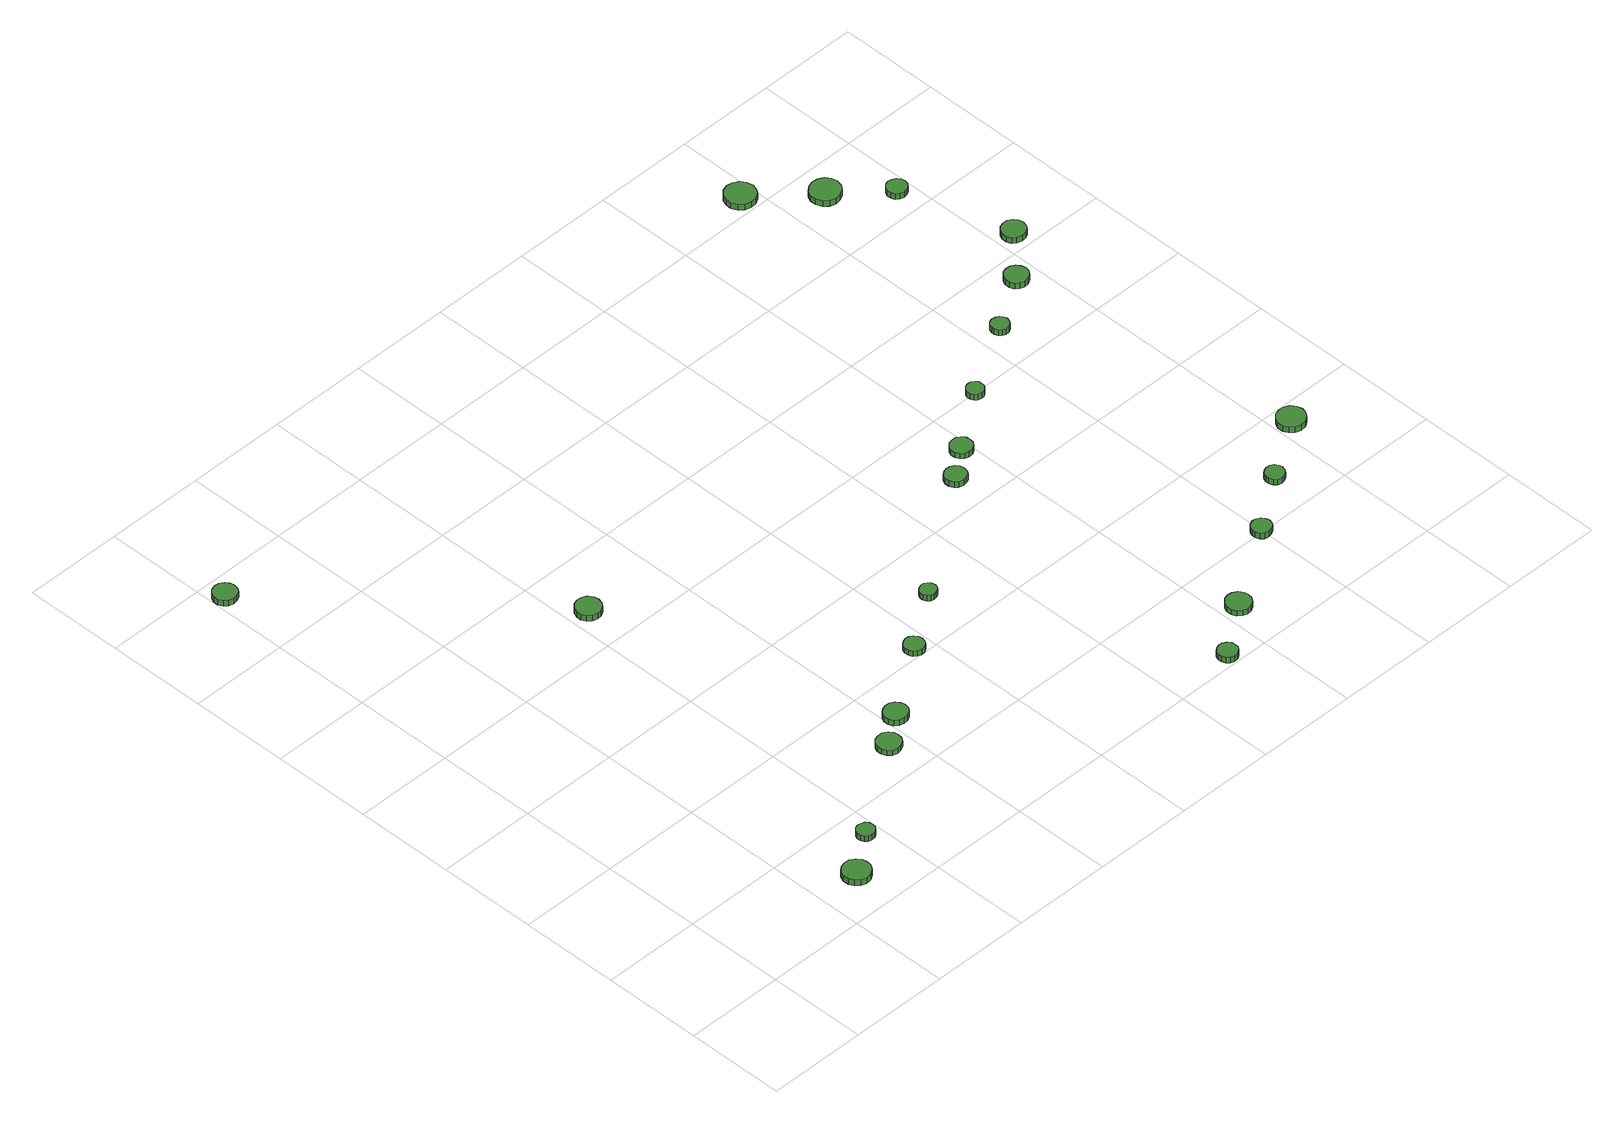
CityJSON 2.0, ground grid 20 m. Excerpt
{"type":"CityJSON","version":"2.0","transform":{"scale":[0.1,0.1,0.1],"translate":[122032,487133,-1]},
"CityObjects":{
"tree1":{"type":"SolitaryVegetationObject","attributes":{"function":"something"},"geometry":[{"type":"MultiSurface","lod":"1","boundaries":[[[0,1,2,3,4,5,6,7,8,9,10,11,12,13,14]],[[15,16,17,18,19,20,21,22,23,24,25,26,27,28,29]],[[0,29,28,1]],[[1,28,27,2]],[[2,27,26,3]],[[3,26,25,4]],[[4,25,24,5]],[[5,24,23,6]],[[6,23,22,7]],[[7,22,21,8]],[[8,21,20,9]],[[9,20,19,10]],[[10,19,18,11]],[[11,18,17,12]],[[12,17,16,13]],[[13,16,15,14]],[[14,15,29,0]]]}]},
"tree2":{"type":"SolitaryVegetationObject","attributes":{"function":"something"},"geometry":[{"type":"MultiSurface","lod":"1","boundaries":[[[30,31,32,33,34,35,36,37,38,39,40,41,42,43,44]],[[45,46,47,48,49,50,51,52,53,54,55,56,57,58,59]],[[30,59,58,31]],[[31,58,57,32]],[[32,57,56,33]],[[33,56,55,34]],[[34,55,54,35]],[[35,54,53,36]],[[36,53,52,37]],[[37,52,51,38]],[[38,51,50,39]],[[39,50,49,40]],[[40,49,48,41]],[[41,48,47,42]],[[42,47,46,43]],[[43,46,45,44]],[[44,45,59,30]]]}]},
"tree3":{"type":"SolitaryVegetationObject","attributes":{"function":"something"},"geometry":[{"type":"MultiSurface","lod":"1","boundaries":[[[60,61,62,63,64,65,66,67,68,69,70,71,72,73,74]],[[75,76,77,78,79,80,81,82,83,84,85,86,87,88,89]],[[60,89,88,61]],[[61,88,87,62]],[[62,87,86,63]],[[63,86,85,64]],[[64,85,84,65]],[[65,84,83,66]],[[66,83,82,67]],[[67,82,81,68]],[[68,81,80,69]],[[69,80,79,70]],[[70,79,78,71]],[[71,78,77,72]],[[72,77,76,73]],[[73,76,75,74]],[[74,75,89,60]]]}]},
"tree4":{"type":"SolitaryVegetationObject","attributes":{"function":"something"},"geometry":[{"type":"MultiSurface","lod":"1","boundaries":[[[90,91,92,93,94,95,96,97,98,99,100,101,102,103,104]],[[105,106,107,108,109,110,111,112,113,114,115,116,117,118,119]],[[90,119,118,91]],[[91,118,117,92]],[[92,117,116,93]],[[93,116,115,94]],[[94,115,114,95]],[[95,114,113,96]],[[96,113,112,97]],[[97,112,111,98]],[[98,111,110,99]],[[99,110,109,100]],[[100,109,108,101]],[[101,108,107,102]],[[102,107,106,103]],[[103,106,105,104]],[[104,105,119,90]]]}]},
"tree5":{"type":"SolitaryVegetationObject","attributes":{"function":"something"},"geometry":[{"type":"MultiSurface","lod":"1","boundaries":[[[120,121,122,123,124,125,126,127,128,129,130,131,132,133,134]],[[135,136,137,138,139,140,141,142,143,144,145,146,147,148,149]],[[120,149,148,121]],[[121,148,147,122]],[[122,147,146,123]],[[123,146,145,124]],[[124,145,144,125]],[[125,144,143,126]],[[126,143,142,127]],[[127,142,141,128]],[[128,141,140,129]],[[129,140,139,130]],[[130,139,138,131]],[[131,138,137,132]],[[132,137,136,133]],[[133,136,135,134]],[[134,135,149,120]]]}]},
"tree6":{"type":"SolitaryVegetationObject","attributes":{"function":"something"},"geometry":[{"type":"MultiSurface","lod":"1","boundaries":[[[150,151,152,153,154,155,156,157,158,159,160,161,162,163,164]],[[165,166,167,168,169,170,171,172,173,174,175,176,177,178,179]],[[150,179,178,151]],[[151,178,177,152]],[[152,177,176,153]],[[153,176,175,154]],[[154,175,174,155]],[[155,174,173,156]],[[156,173,172,157]],[[157,172,171,158]],[[158,171,170,159]],[[159,170,169,160]],[[160,169,168,161]],[[161,168,167,162]],[[162,167,166,163]],[[163,166,165,164]],[[164,165,179,150]]]}]},
"tree7":{"type":"SolitaryVegetationObject","attributes":{"function":"something"},"geometry":[{"type":"MultiSurface","lod":"1","boundaries":[[[180,181,182,183,184,185,186,187,188,189,190,191,192,193,194]],[[195,196,197,198,199,200,201,202,203,204,205,206,207,208,209]],[[180,209,208,181]],[[181,208,207,182]],[[182,207,206,183]],[[183,206,205,184]],[[184,205,204,185]],[[185,204,203,186]],[[186,203,202,187]],[[187,202,201,188]],[[188,201,200,189]],[[189,200,199,190]],[[190,199,198,191]],[[191,198,197,192]],[[192,197,196,193]],[[193,196,195,194]],[[194,195,209,180]]]}]},
"tree8":{"type":"SolitaryVegetationObject","attributes":{"function":"something"},"geometry":[{"type":"MultiSurface","lod":"1","boundaries":[[[210,211,212,213,214,215,216,217,218,219,220,221,222,223,224]],[[225,226,227,228,229,230,231,232,233,234,235,236,237,238,239]],[[210,239,238,211]],[[211,238,237,212]],[[212,237,236,213]],[[213,236,235,214]],[[214,235,234,215]],[[215,234,233,216]],[[216,233,232,217]],[[217,232,231,218]],[[218,231,230,219]],[[219,230,229,220]],[[220,229,228,221]],[[221,228,227,222]],[[222,227,226,223]],[[223,226,225,224]],[[224,225,239,210]]]}]},
"tree9":{"type":"SolitaryVegetationObject","attributes":{"function":"something"},"geometry":[{"type":"MultiSurface","lod":"1","boundaries":[[[240,241,242,243,244,245,246,247,248,249,250,251,252,253,254]],[[255,256,257,258,259,260,261,262,263,264,265,266,267,268,269]],[[240,269,268,241]],[[241,268,267,242]],[[242,267,266,243]],[[243,266,265,244]],[[244,265,264,245]],[[245,264,263,246]],[[246,263,262,247]],[[247,262,261,248]],[[248,261,260,249]],[[249,260,259,250]],[[250,259,258,251]],[[251,258,257,252]],[[252,257,256,253]],[[253,256,255,254]],[[254,255,269,240]]]}]},
"tree10":{"type":"SolitaryVegetationObject","attributes":{"function":"something"},"geometry":[{"type":"MultiSurface","lod":"1","boundaries":[[[270,271,272,273,274,275,276,277,278,279,280,281,282,283,284]],[[285,286,287,288,289,290,291,292,293,294,295,296,297,298,299]],[[270,299,298,271]],[[271,298,297,272]],[[272,297,296,273]],[[273,296,295,274]],[[274,295,294,275]],[[275,294,293,276]],[[276,293,292,277]],[[277,292,291,278]],[[278,291,290,279]],[[279,290,289,280]],[[280,289,288,281]],[[281,288,287,282]],[[282,287,286,283]],[[283,286,285,284]],[[284,285,299,270]]]}]},
"tree11":{"type":"SolitaryVegetationObject","attributes":{"function":"something"},"geometry":[{"type":"MultiSurface","lod":"1","boundaries":[[[300,301,302,303,304,305,306,307,308,309,310,311,312,313,314]],[[315,316,317,318,319,320,321,322,323,324,325,326,327,328,329]],[[300,329,328,301]],[[301,328,327,302]],[[302,327,326,303]],[[303,326,325,304]],[[304,325,324,305]],[[305,324,323,306]],[[306,323,322,307]],[[307,322,321,308]],[[308,321,320,309]],[[309,320,319,310]],[[310,319,318,311]],[[311,318,317,312]],[[312,317,316,313]],[[313,316,315,314]],[[314,315,329,300]]]}]},
"tree12":{"type":"SolitaryVegetationObject","attributes":{"function":"something"},"geometry":[{"type":"MultiSurface","lod":"1","boundaries":[[[330,331,332,333,334,335,336,337,338,339,340,341,342,343,344]],[[345,346,347,348,349,350,351,352,353,354,355,356,357,358,359]],[[330,359,358,331]],[[331,358,357,332]],[[332,357,356,333]],[[333,356,355,334]],[[334,355,354,335]],[[335,354,353,336]],[[336,353,352,337]],[[337,352,351,338]],[[338,351,350,339]],[[339,350,349,340]],[[340,349,348,341]],[[341,348,347,342]],[[342,347,346,343]],[[343,346,345,344]],[[344,345,359,330]]]}]},
"tree13":{"type":"SolitaryVegetationObject","attributes":{"function":"something"},"geometry":[{"type":"MultiSurface","lod":"1","boundaries":[[[360,361,362,363,364,365,366,367,368,369,370,371,372,373,374]],[[375,376,377,378,379,380,381,382,383,384,385,386,387,388,389]],[[360,389,388,361]],[[361,388,387,362]],[[362,387,386,363]],[[363,386,385,364]],[[364,385,384,365]],[[365,384,383,366]],[[366,383,382,367]],[[367,382,381,368]],[[368,381,380,369]],[[369,380,379,370]],[[370,379,378,371]],[[371,378,377,372]],[[372,377,376,373]],[[373,376,375,374]],[[374,375,389,360]]]}]},
"tree14":{"type":"SolitaryVegetationObject","attributes":{"function":"something"},"geometry":[{"type":"MultiSurface","lod":"1","boundaries":[[[390,391,392,393,394,395,396,397,398,399,400,401,402,403,404]],[[405,406,407,408,409,410,411,412,413,414,415,416,417,418,419]],[[390,419,418,391]],[[391,418,417,392]],[[392,417,416,393]],[[393,416,415,394]],[[394,415,414,395]],[[395,414,413,396]],[[396,413,412,397]],[[397,412,411,398]],[[398,411,410,399]],[[399,410,409,400]],[[400,409,408,401]],[[401,408,407,402]],[[402,407,406,403]],[[403,406,405,404]],[[404,405,419,390]]]}]},
"tree15":{"type":"SolitaryVegetationObject","attributes":{"function":"something"},"geometry":[{"type":"MultiSurface","lod":"1","boundaries":[[[420,421,422,423,424,425,426,427,428,429,430,431,432,433,434]],[[435,436,437,438,439,440,441,442,443,444,445,446,447,448,449]],[[420,449,448,421]],[[421,448,447,422]],[[422,447,446,423]],[[423,446,445,424]],[[424,445,444,425]],[[425,444,443,426]],[[426,443,442,427]],[[427,442,441,428]],[[428,441,440,429]],[[429,440,439,430]],[[430,439,438,431]],[[431,438,437,432]],[[432,437,436,433]],[[433,436,435,434]],[[434,435,449,420]]]}]},
"tree16":{"type":"SolitaryVegetationObject","attributes":{"function":"something"},"geometry":[{"type":"MultiSurface","lod":"1","boundaries":[[[450,451,452,453,454,455,456,457,458,459,460,461,462,463,464]],[[465,466,467,468,469,470,471,472,473,474,475,476,477,478,479]],[[450,479,478,451]],[[451,478,477,452]],[[452,477,476,453]],[[453,476,475,454]],[[454,475,474,455]],[[455,474,473,456]],[[456,473,472,457]],[[457,472,471,458]],[[458,471,470,459]],[[459,470,469,460]],[[460,469,468,461]],[[461,468,467,462]],[[462,467,466,463]],[[463,466,465,464]],[[464,465,479,450]]]}]},
"tree17":{"type":"SolitaryVegetationObject","attributes":{"function":"something"},"geometry":[{"type":"MultiSurface","lod":"1","boundaries":[[[480,481,482,483,484,485,486,487,488,489,490,491,492,493,494]],[[495,496,497,498,499,500,501,502,503,504,505,506,507,508,509]],[[480,509,508,481]],[[481,508,507,482]],[[482,507,506,483]],[[483,506,505,484]],[[484,505,504,485]],[[485,504,503,486]],[[486,503,502,487]],[[487,502,501,488]],[[488,501,500,489]],[[489,500,499,490]],[[490,499,498,491]],[[491,498,497,492]],[[492,497,496,493]],[[493,496,495,494]],[[494,495,509,480]]]}]},
"tree18":{"type":"SolitaryVegetationObject","attributes":{"function":"something"},"geometry":[{"type":"MultiSurface","lod":"1","boundaries":[[[510,511,512,513,514,515,516,517,518,519,520,521,522,523,524]],[[525,526,527,528,529,530,531,532,533,534,535,536,537,538,539]],[[510,539,538,511]],[[511,538,537,512]],[[512,537,536,513]],[[513,536,535,514]],[[514,535,534,515]],[[515,534,533,516]],[[516,533,532,517]],[[517,532,531,518]],[[518,531,530,519]],[[519,530,529,520]],[[520,529,528,521]],[[521,528,527,522]],[[522,527,526,523]],[[523,526,525,524]],[[524,525,539,510]]]}]},
"tree19":{"type":"SolitaryVegetationObject","attributes":{"function":"something"},"geometry":[{"type":"MultiSurface","lod":"1","boundaries":[[[540,541,542,543,544,545,546,547,548,549,550,551,552,553,554]],[[555,556,557,558,559,560,561,562,563,564,565,566,567,568,569]],[[540,569,568,541]],[[541,568,567,542]],[[542,567,566,543]],[[543,566,565,544]],[[544,565,564,545]],[[545,564,563,546]],[[546,563,562,547]],[[547,562,561,548]],[[548,561,560,549]],[[549,560,559,550]],[[550,559,558,551]],[[551,558,557,552]],[[552,557,556,553]],[[553,556,555,554]],[[554,555,569,540]]]}]},
"tree20":{"type":"SolitaryVegetationObject","attributes":{"function":"something"},"geometry":[{"type":"MultiSurface","lod":"1","boundaries":[[[570,571,572,573,574,575,576,577,578,579,580,581,582,583,584]],[[585,586,587,588,589,590,591,592,593,594,595,596,597,598,599]],[[570,599,598,571]],[[571,598,597,572]],[[572,597,596,573]],[[573,596,595,574]],[[574,595,594,575]],[[575,594,593,576]],[[576,593,592,577]],[[577,592,591,578]],[[578,591,590,579]],[[579,590,589,580]],[[580,589,588,581]],[[581,588,587,582]],[[582,587,586,583]],[[583,586,585,584]],[[584,585,599,570]]]}]},
"tree21":{"type":"SolitaryVegetationObject","attributes":{"function":"something"},"geometry":[{"type":"MultiSurface","lod":"1","boundaries":[[[600,601,602,603,604,605,606,607,608,609,610,611,612,613,614]],[[615,616,617,618,619,620,621,622,623,624,625,626,627,628,629]],[[600,629,628,601]],[[601,628,627,602]],[[602,627,626,603]],[[603,626,625,604]],[[604,625,624,605]],[[605,624,623,606]],[[606,623,622,607]],[[607,622,621,608]],[[608,621,620,609]],[[609,620,619,610]],[[610,619,618,611]],[[611,618,617,612]],[[612,617,616,613]],[[613,616,615,614]],[[614,615,629,600]]]}]},
"tree22":{"type":"SolitaryVegetationObject","attributes":{"function":"something"},"geometry":[{"type":"MultiSurface","lod":"1","boundaries":[[[630,631,632,633,634,635,636,637,638,639,640,641,642,643,644]],[[645,646,647,648,649,650,651,652,653,654,655,656,657,658,659]],[[630,659,658,631]],[[631,658,657,632]],[[632,657,656,633]],[[633,656,655,634]],[[634,655,654,635]],[[635,654,653,636]],[[636,653,652,637]],[[637,652,651,638]],[[638,651,650,639]],[[639,650,649,640]],[[640,649,648,641]],[[641,648,647,642]],[[642,647,646,643]],[[643,646,645,644]],[[644,645,659,630]]]}]}
},
"vertices":[
[308,80,30],[306,91,30],[299,100,30],[289,106,30],[278,107,30],[267,103,30],[259,96,30],[254,86,30],[254,74,30],[259,64,30],[267,56,30],[278,53,30],[289,54,30],[299,60,30],[306,69,30],[306,69,17],[299,60,17],[289,54,17],[278,53,17],[267,56,17],[259,64,17],[254,74,17],[254,86,17],[259,96,17],[267,103,17],[278,107,17],[289,106,17],[299,100,17],[306,91,17],[308,80,17],
[385,144,26],[384,151,26],[380,157,26],[373,160,26],[366,161,26],[359,159,26],[354,154,26],[351,147,26],[351,140,26],[354,134,26],[359,129,26],[366,127,26],[373,127,26],[380,131,26],[384,137,26],[384,137,13],[380,131,13],[373,127,13],[366,127,13],[359,129,13],[354,134,13],[351,140,13],[351,147,13],[354,154,13],[359,159,13],[366,161,13],[373,160,13],[380,157,13],[384,151,13],[385,144,13],
[49,1357,21],[47,1366,21],[42,1374,21],[33,1379,21],[24,1380,21],[14,1377,21],[7,1370,21],[3,1362,21],[3,1352,21],[7,1343,21],[14,1337,21],[24,1334,21],[33,1335,21],[42,1339,21],[47,1347,21],[47,1347,8],[42,1339,8],[33,1335,8],[24,1334,8],[14,1337,8],[7,1343,8],[3,1352,8],[3,1362,8],[7,1370,8],[14,1377,8],[24,1380,8],[33,1379,8],[42,1374,8],[47,1366,8],[49,1357,8],
[578,272,27],[576,281,27],[570,289,27],[561,294,27],[552,295,27],[542,292,27],[535,285,27],[531,277,27],[531,267,27],[535,258,27],[542,251,27],[552,248,27],[561,249,27],[570,254,27],[576,262,27],[576,262,15],[570,254,15],[561,249,15],[552,248,15],[542,251,15],[535,258,15],[531,267,15],[531,277,15],[535,285,15],[542,292,15],[552,295,15],[561,294,15],[570,289,15],[576,281,15],[578,272,15],
[461,882,25],[459,892,25],[453,901,25],[444,906,25],[434,907,25],[424,904,25],[416,897,25],[412,887,25],[412,877,25],[416,868,25],[424,861,25],[434,858,25],[444,859,25],[453,864,25],[459,872,25],[459,872,12],[453,864,12],[444,859,12],[434,858,12],[424,861,12],[416,868,12],[412,877,12],[412,887,12],[416,897,12],[424,904,12],[434,907,12],[444,906,12],[453,901,12],[459,892,12],[461,882,12],
[642,318,25],[640,327,25],[634,335,25],[626,340,25],[616,341,25],[607,338,25],[599,332,25],[595,323,25],[595,313,25],[599,304,25],[607,298,25],[616,295,25],[626,296,25],[634,301,25],[640,308,25],[640,308,12],[634,301,12],[626,296,12],[616,295,12],[607,298,12],[599,304,12],[595,313,12],[595,323,12],[599,332,12],[607,338,12],[616,341,12],[626,340,12],[634,335,12],[640,327,12],[642,318,12],
[782,415,26],[780,423,26],[775,430,26],[768,434,26],[760,435,26],[752,432,26],[746,427,26],[743,419,26],[743,411,26],[746,403,26],[752,398,26],[760,395,26],[768,396,26],[775,400,26],[780,407,26],[780,407,14],[775,400,14],[768,396,14],[760,395,14],[752,398,14],[746,403,14],[743,411,14],[743,419,14],[746,427,14],[752,432,14],[760,435,14],[768,434,14],[775,430,14],[780,423,14],[782,415,14],
[891,492,30],[889,499,30],[885,504,30],[879,508,30],[873,508,30],[866,506,30],[861,502,30],[858,495,30],[858,489,30],[861,482,30],[866,478,30],[873,476,30],[879,477,30],[885,480,30],[889,485,30],[889,485,17],[885,480,17],[879,477,17],[873,476,17],[866,478,17],[861,482,17],[858,489,17],[858,495,17],[861,502,17],[866,506,17],[873,508,17],[879,508,17],[885,504,17],[889,499,17],[891,492,17],
[1149,20,26],[1148,28,26],[1143,34,26],[1136,38,26],[1128,39,26],[1120,36,26],[1114,31,26],[1111,24,26],[1111,16,26],[1114,8,26],[1120,3,26],[1128,0,26],[1136,1,26],[1143,5,26],[1148,12,26],[1148,12,13],[1143,5,13],[1136,1,13],[1128,0,13],[1120,3,13],[1114,8,13],[1111,16,13],[1111,24,13],[1114,31,13],[1120,36,13],[1128,39,13],[1136,38,13],[1143,34,13],[1148,28,13],[1149,20,13],
[1256,94,25],[1254,103,25],[1248,112,25],[1239,117,25],[1229,118,25],[1220,115,25],[1212,108,25],[1208,99,25],[1208,88,25],[1212,79,25],[1220,72,25],[1229,69,25],[1239,70,25],[1248,75,25],[1254,84,25],[1254,84,13],[1248,75,13],[1239,70,13],[1229,69,13],[1220,72,13],[1212,79,13],[1208,88,13],[1208,99,13],[1212,108,13],[1220,115,13],[1229,118,13],[1239,117,13],[1248,112,13],[1254,103,13],[1256,94,13],
[1137,664,30],[1135,673,30],[1130,680,30],[1122,684,30],[1114,685,30],[1105,682,30],[1099,677,30],[1095,668,30],[1095,660,30],[1099,651,30],[1105,646,30],[1114,643,30],[1122,644,30],[1130,648,30],[1135,655,30],[1135,655,17],[1130,648,17],[1122,644,17],[1114,643,17],[1105,646,17],[1099,651,17],[1095,660,17],[1095,668,17],[1099,677,17],[1105,682,17],[1114,685,17],[1122,684,17],[1130,680,17],[1135,673,17],[1137,664,17],
[1197,709,28],[1196,718,28],[1190,725,28],[1183,730,28],[1174,730,28],[1165,728,28],[1159,722,28],[1155,714,28],[1155,705,28],[1159,697,28],[1165,691,28],[1174,688,28],[1183,689,28],[1190,693,28],[1196,701,28],[1196,701,16],[1190,693,16],[1183,689,16],[1174,688,16],[1165,691,16],[1159,697,16],[1155,705,16],[1155,714,16],[1159,722,16],[1165,728,16],[1174,730,16],[1183,730,16],[1190,725,16],[1196,718,16],[1197,709,16],
[1416,200,25],[1414,208,25],[1409,215,25],[1402,219,25],[1394,220,25],[1386,217,25],[1380,212,25],[1377,204,25],[1377,196,25],[1380,189,25],[1386,183,25],[1394,181,25],[1402,182,25],[1409,186,25],[1414,192,25],[1414,192,12],[1409,186,12],[1402,182,12],[1394,181,12],[1386,183,12],[1380,189,12],[1377,196,12],[1377,204,12],[1380,212,12],[1386,217,12],[1394,220,12],[1402,219,12],[1409,215,12],[1414,208,12],[1416,200,12],
[1311,793,30],[1310,800,30],[1306,805,30],[1300,809,30],[1293,810,30],[1286,808,30],[1281,803,30],[1278,797,30],[1278,790,30],[1281,783,30],[1286,778,30],[1293,776,30],[1300,777,30],[1306,781,30],[1310,786,30],[1310,786,17],[1306,781,17],[1300,777,17],[1293,776,17],[1286,778,17],[1281,783,17],[1278,790,17],[1278,797,17],[1281,803,17],[1286,808,17],[1293,810,17],[1300,809,17],[1306,805,17],[1310,800,17],[1311,793,17],
[1527,279,26],[1525,286,26],[1521,293,26],[1514,297,26],[1506,297,26],[1499,295,26],[1493,290,26],[1490,283,26],[1490,275,26],[1493,268,26],[1499,262,26],[1506,260,26],[1514,261,26],[1521,265,26],[1525,271,26],[1525,271,13],[1521,265,13],[1514,261,13],[1506,260,13],[1499,262,13],[1493,268,13],[1490,275,13],[1490,283,13],[1493,290,13],[1499,295,13],[1506,297,13],[1514,297,13],[1521,293,13],[1525,286,13],[1527,279,13],
[1460,879,29],[1458,886,29],[1454,892,29],[1448,895,29],[1440,896,29],[1433,894,29],[1428,889,29],[1425,882,29],[1425,875,29],[1428,869,29],[1433,864,29],[1440,861,29],[1448,862,29],[1454,866,29],[1458,872,29],[1458,872,16],[1454,866,16],[1448,862,16],[1440,861,16],[1433,864,16],[1428,869,16],[1425,875,16],[1425,882,16],[1428,889,16],[1433,894,16],[1440,896,16],[1448,895,16],[1454,892,16],[1458,886,16],[1460,879,16],
[1658,359,24],[1655,370,24],[1648,380,24],[1639,385,24],[1627,386,24],[1616,383,24],[1608,375,24],[1603,365,24],[1603,353,24],[1608,343,24],[1616,335,24],[1627,332,24],[1639,333,24],[1648,339,24],[1655,348,24],[1655,348,11],[1648,339,11],[1639,333,11],[1627,332,11],[1616,335,11],[1608,343,11],[1603,353,11],[1603,365,11],[1608,375,11],[1616,383,11],[1627,386,11],[1639,385,11],[1648,380,11],[1655,370,11],[1658,359,11],
[1396,1432,25],[1393,1444,25],[1386,1454,25],[1375,1460,25],[1363,1462,25],[1351,1458,25],[1342,1450,25],[1337,1438,25],[1337,1426,25],[1342,1415,25],[1351,1407,25],[1363,1403,25],[1375,1404,25],[1386,1410,25],[1393,1420,25],[1393,1420,12],[1386,1410,12],[1375,1404,12],[1363,1403,12],[1351,1407,12],[1342,1415,12],[1337,1426,12],[1337,1438,12],[1342,1450,12],[1351,1458,12],[1363,1462,12],[1375,1460,12],[1386,1454,12],[1393,1444,12],[1396,1432,12],
[1574,946,29],[1572,955,29],[1566,963,29],[1558,968,29],[1548,969,29],[1539,966,29],[1532,960,29],[1528,951,29],[1528,941,29],[1532,932,29],[1539,926,29],[1548,923,29],[1558,924,29],[1566,929,29],[1572,937,29],[1572,937,16],[1566,929,16],[1558,924,16],[1548,923,16],[1539,926,16],[1532,932,16],[1528,941,16],[1528,951,16],[1532,960,16],[1539,966,16],[1548,969,16],[1558,968,16],[1566,963,16],[1572,955,16],[1574,946,16],
[1505,1334,26],[1502,1346,26],[1495,1356,26],[1484,1362,26],[1472,1363,26],[1460,1359,26],[1451,1351,26],[1446,1340,26],[1446,1328,26],[1451,1316,26],[1460,1308,26],[1472,1304,26],[1484,1306,26],[1495,1312,26],[1502,1322,26],[1502,1322,13],[1495,1312,13],[1484,1306,13],[1472,1304,13],[1460,1308,13],[1451,1316,13],[1446,1328,13],[1446,1340,13],[1451,1351,13],[1460,1359,13],[1472,1363,13],[1484,1362,13],[1495,1356,13],[1502,1346,13],[1505,1334,13],
[1653,1030,30],[1650,1040,30],[1645,1047,30],[1636,1052,30],[1627,1053,30],[1617,1050,30],[1610,1044,30],[1606,1035,30],[1606,1025,30],[1610,1016,30],[1617,1010,30],[1627,1007,30],[1636,1008,30],[1645,1013,30],[1650,1020,30],[1650,1020,17],[1645,1013,17],[1636,1008,17],[1627,1007,17],[1617,1010,17],[1610,1016,17],[1606,1025,17],[1606,1035,17],[1610,1044,17],[1617,1050,17],[1627,1053,17],[1636,1052,17],[1645,1047,17],[1650,1040,17],[1653,1030,17],
[1585,1250,29],[1583,1258,29],[1578,1264,29],[1571,1268,29],[1563,1269,29],[1555,1267,29],[1549,1261,29],[1546,1254,29],[1546,1246,29],[1549,1238,29],[1555,1233,29],[1563,1230,29],[1571,1231,29],[1578,1235,29],[1583,1242,29],[1583,1242,16],[1578,1235,16],[1571,1231,16],[1563,1230,16],[1555,1233,16],[1549,1238,16],[1546,1246,16],[1546,1254,16],[1549,1261,16],[1555,1267,16],[1563,1269,16],[1571,1268,16],[1578,1264,16],[1583,1258,16],[1585,1250,16]
]}
